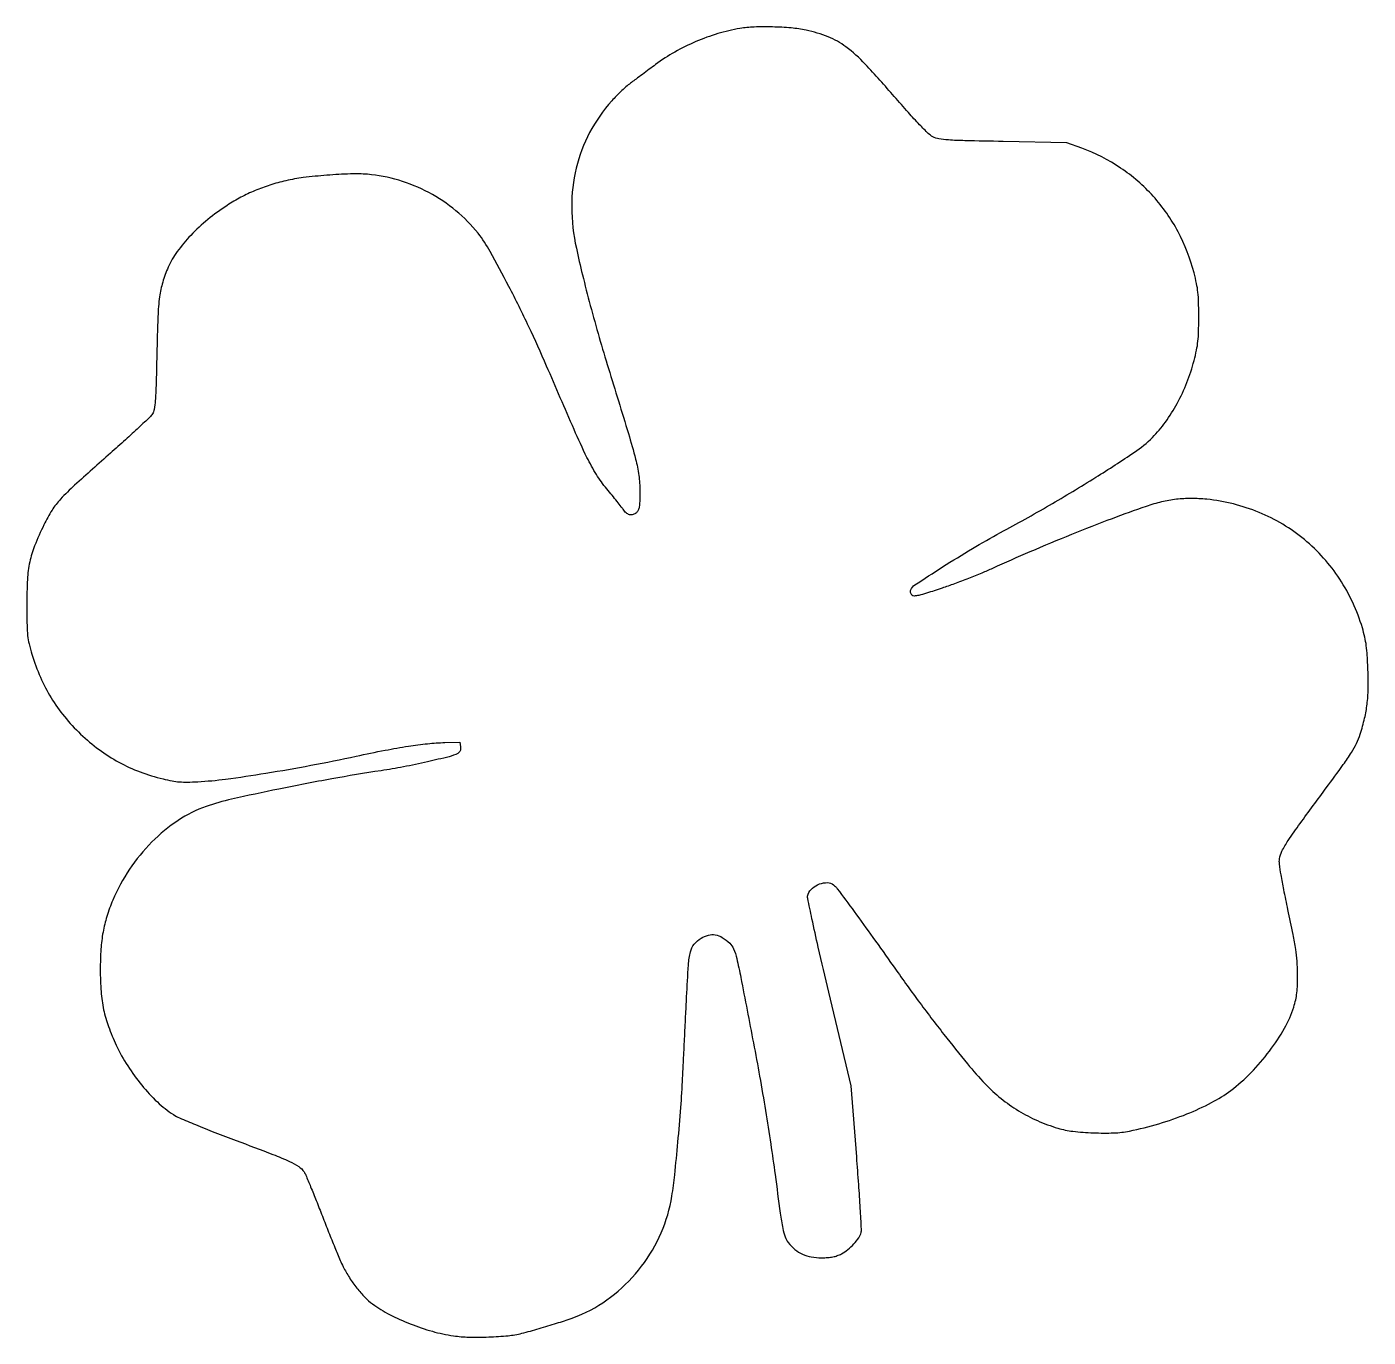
# Model space of a CAD drawing. Extents: x 1 to 750, y 0 to 732.
import ezdxf

# ---------------------------------------------------------------- set-up
doc = ezdxf.new("R2010")
doc.units = 0

msp = doc.modelspace()

# ---------------------------------------------------------------- linework, layer by layer
msp.add_lwpolyline([(398.919393, 730.98951, 0.031012), (386.586237, 728.106179, 0.028121), (374.283131, 723.644552, 0.028058), (362.529912, 717.818192, 0.0305), (351.840167, 710.855726, -0.000196), (348.269889, 708.209176, -0.000159), (344.43777, 705.372744, -0.00016), (340.902256, 702.759345, -0.000416), (338.352243, 700.878958, 0.020491), (335.965458, 698.966427, 0.009316), (332.997543, 696.28279, 0.009206), (329.969117, 693.333369, 0.012485), (327.352243, 690.553657, 0.060091), (314.964677, 672.838352, 0.063547), (307.427265, 653.010281, 0.061479), (304.957361, 631.350439, 0.050733), (307.525626, 608.233016, 0.007496), (310.940927, 593.447894, 0.004783), (315.333282, 576.358131, 0.004617), (320.294657, 558.457352, 0.005037), (325.4489, 541.16512, -0.00096), (336.621926, 504.767098, -0.011222), (340.635426, 490.458844, -0.028755), (342.407916, 481.415106, -0.034024), (343, 472.724189, -0.005581), (342.934527, 466.858955, -0.033751), (342.661816, 463.830325, -0.068913), (342.091285, 461.951998, -0.101025), (341.071664, 460.564855, -0.110951), (339.226712, 459.521777, -0.137296), (337.260728, 459.481113, -0.11725), (335.329001, 460.500678, -0.068026), (333.59801, 462.490762, 0.020263), (332.582069, 463.912146, 0.002636), (330.278527, 466.841623, 0.003067), (327.504914, 470.287282, 0.002559), (324.517644, 473.914051, -0.034527), (318.771729, 481.876371, -0.025176), (313.483063, 491.42667, -0.011163), (306.256778, 507.056566, -0.001292), (290.929585, 542.5, 0.009466), (281.004107, 564.459711, 0.008387), (269.859775, 586.941293, 0.007605), (259.365786, 606.512045, 0.040445), (252.633364, 616.605307, 0.053568), (240.242276, 629.228292, 0.049469), (225.133036, 639.318008, 0.049386), (208.309575, 646.257493, 0.052979), (190.84465, 649.556158, 0.028811), (181.364749, 649.776215, 0.011002), (168.176163, 649.031567, 0.011067), (154.955983, 647.697947, 0.026777), (145.292605, 645.977306, 0.019632), (136.358702, 643.514272, 0.022365), (128.03335, 640.446987, 0.022744), (120.139813, 636.699964, 0.021772), (112.5, 632.200893, 0.02773), (101.682189, 624.2936, 0.030491), (92.163065, 615.46807, 0.032892), (84.55661, 606.372288, 0.05363), (79.532125, 597.668557, 0.031479), (76.437366, 589.280387, 0.040123), (74.716761, 581.220031, 0.023155), (73.782911, 570.102671, 0.003988), (73.158387, 548.956132, -0.001521), (72.728339, 531.471328, -0.011306), (72.310567, 523.163333, -0.022067), (71.739431, 518.303312, -0.105204), (70.732095, 515.711881, -0.057695), (69.287366, 513.981389, -0.002147), (63.099709, 508.151956, -0.003868), (55.686652, 501.33453, -0.002707), (47.232095, 493.762076, 0.002134), (27.272717, 475.926388, 0.022039), (19.408841, 468.184112, 0.046502), (14.629144, 461.976734, 0.027798), (10.097075, 453.829816, 0.01765), (4.918386, 442.132353, 0.042959), (2.172514, 433.116039, 0.039815), (0.89599, 423.364829, 0.013367), (0.553336, 409, 0.003523), (0.665033, 397.75036, 0.021268), (1.012243, 391.922237, 0.03279), (1.797771, 387.279066, 0.016165), (3.369072, 381.5, 0.029049), (8.120727, 368.716917, 0.03386), (14.122503, 357.235238, 0.034171), (21.566355, 346.756866, 0.030611), (30.62883, 336.974006, 0.031675), (40.905112, 328.334658, 0.034173), (51.942646, 321.29995, 0.03419), (63.83028, 315.837163, 0.031772), (76.64369, 311.889231, 0.013453), (81.693173, 310.821128, 0.025523), (85.812788, 310.28038, 0.023712), (90.160128, 310.140935, 0.010008), (96, 310.347545, 0.019388), (111.624387, 311.822961, 0.006733), (134.014117, 315.124186, 0.006516), (159.251042, 319.531298, 0.006412), (184.5, 324.616449, -0.004926), (200.77935, 327.945484, -0.009936), (213.68322, 330.18695, -0.012344), (224.47315, 331.569395, -0.017479), (234.132473, 332.225176), (242.5, 332.5), (242.809932, 329.817258, -0.04784), (242.833937, 328.580743, -0.079187), (242.592185, 327.567614, -0.090779), (242.08083, 326.775669, -0.084234), (241.309932, 326.191668, -0.058612), (236.432969, 324.338339, -0.005935), (224.346862, 321.454815, -0.007985), (210.930769, 318.646226, -0.010243), (198.5, 316.513557, 0.007246), (170.896805, 311.947997, 0.005839), (141.369299, 306.266657, 0.005245), (114.959175, 300.575308, 0.027449), (100.665396, 296.501782, 0.064419), (85.113374, 288.77388, 0.049422), (70.448412, 276.705027, 0.047574), (57.890254, 261.438446, 0.048985), (48.584761, 244.216904, 0.024191), (45.26065, 235.085859, 0.030411), (43.121569, 226.343125, 0.028142), (41.952459, 216.877065, 0.016655), (41.573381, 205.5, 0.018563), (42.033908, 193.099546, 0.03352), (43.464388, 183.040112, 0.035274), (46.162694, 173.613502, 0.023275), (50.511024, 163.208537, 0.031299), (56.912495, 151.627837, 0.03041), (64.765805, 140.819298, 0.031667), (73.472198, 131.519602, 0.044164), (82.423667, 124.474975, 0.042687), (85.863933, 122.625997, 0.003986), (94.736048, 118.876351, 0.005039), (105.514532, 114.548617, 0.003745), (117.5, 109.979082, -0.002057), (138.058456, 102.220443, -0.01682), (147.304605, 98.326294, -0.038043), (152.46426, 95.451684, -0.101952), (155.417279, 92.485904, -0.045053), (156.378436, 90.683897, -0.002032), (159.089143, 84.198229, -0.003392), (162.22562, 76.458982, -0.00242), (165.63642, 67.753515, 0.002504), (169.148642, 58.793622, 0.002876), (172.59429, 50.27447, 0.002588), (175.594305, 43.084151, 0.016534), (177.253324, 39.5, 0.026498), (180.734556, 33.413661, 0.024479), (184.926591, 27.560153, 0.025536), (189.403978, 22.470588, 0.042003), (193.73371, 18.716703, 0.037877), (203.244839, 12.8249, 0.026097), (214.788398, 7.576698, 0.025673), (227.097422, 3.453969, 0.031677), (238.934398, 0.949265, 0.030786), (247.512094, 0.23016, 0.014569), (258.616773, 0.308439, 0.014333), (269.464994, 1.012916, 0.039613), (277, 2.32728, 0.007052), (286.731909, 4.978659, 0.006749), (296.529683, 7.940767, 0.006771), (305.127338, 10.795931, 0.022728), (310.637204, 12.994201, 0.063678), (328.778623, 24.173045, 0.06017), (343.917378, 39.748967, 0.060114), (354.924208, 58.496436, 0.063321), (360.916502, 79.000341, 0.012938), (362.492863, 90.874285, 0.003869), (364.286668, 109.049925, 0.004024), (365.889035, 128.407536, 0.006395), (366.914933, 145, 0.000008), (367.38618, 154.620409, 0.000004), (367.980224, 166.753409, 0.000004), (368.593852, 179.290369, 0.000006), (369.130896, 190.266924, -0.004281), (370.157721, 208.124264, -0.044236), (371.29092, 215.404459, -0.109485), (373.389202, 219.629659, -0.086272), (377.24086, 223.005402, -0.075185), (381.270247, 224.696847, -0.105333), (385.159119, 224.842588, -0.094326), (389.079838, 223.364454, -0.050492), (393.216211, 220.223094, -0.1101), (395.394359, 217.046541, -0.037079), (397.105151, 211.661701, -0.010367), (399.41041, 200.99087, -0.000477), (406.469082, 164.5, -0.003555), (409.914442, 145.884805, -0.003268), (413.196403, 126.692671, -0.003346), (416.135245, 108.023986, -0.00444), (418.544148, 91, 0.001177), (421.465803, 69.334167, 0.013681), (422.860527, 60.893379, 0.036551), (424.130703, 56.197853, 0.083803), (425.896297, 53, 0.053305), (429.64645, 49.195398, 0.064806), (433.892474, 46.553033, 0.062606), (438.795298, 45.024659, 0.045361), (444.5, 44.530106, 0.016109), (448.052854, 44.659486, 0.031593), (450.857115, 45.031185, 0.037206), (453.268793, 45.696882, 0.035509), (455.59468, 46.720785, 0.04829), (459.144742, 49.057777, 0.036147), (462.569722, 52.254579, 0.037026), (465.2931, 55.667033, 0.088641), (466.616944, 58.609919, 0.075142), (466.805036, 60.565185, 0.001121), (466.155758, 72.076931, 0.003015), (465.290047, 85.456616, 0.001984), (464.140023, 100.84158), (461.01726, 140.5), (448.575027, 192.859539, -0.001298), (442.679179, 217.960141, -0.004783), (439.145058, 233.873026, -0.002824), (436.80463, 245.224401, -0.141178), (436.991718, 247.478216, -0.123641), (439.377717, 250.896758, -0.090368), (443.37648, 253.267516, -0.095421), (447.750048, 253.994206, -0.160869), (451.216349, 252.75, -0.067098), (453.282924, 250.632283, -0.001208), (462.698193, 237.900798, -0.003105), (473.235964, 223.391274, -0.002422), (484.511063, 207.5, 0.006275), (498.510075, 188.088336, 0.006425), (512.883832, 169.188048, 0.006689), (526.048401, 152.788838, 0.018132), (535.948147, 141.638499, 0.032008), (544.800475, 133.482414, 0.033273), (554.512173, 126.637165, 0.03311), (565.092233, 121.112207, 0.031045), (576.53594, 116.896153, 0.043979), (584.898629, 115.174689, 0.018687), (596.314105, 114.285402, 0.018731), (607.817038, 114.251824, 0.041783), (616.5, 115.281682, 0.021496), (632.977256, 119.393644, 0.023444), (648.561027, 124.808613, 0.025159), (662.294067, 131.133645, 0.040968), (673.135026, 137.988006, 0.037946), (684.371898, 147.874412, 0.031549), (694.754255, 159.945918, 0.032481), (703.135312, 172.674292, 0.053157), (708.29119, 184.5, 0.020783), (709.389579, 188.573683, 0.026642), (710.04085, 192.401279, 0.02166), (710.361412, 196.848804, 0.008492), (710.433106, 203, 0.015544), (710.171226, 210.188498, 0.020061), (709.461796, 216.75525, 0.01327), (708.001897, 225.047452, 0.003049), (705.082054, 238.957353, -0.003397), (702.745806, 250.12579, -0.008325), (701.220425, 258.378819, -0.008971), (700.316327, 264.435811, -0.065986), (700.320857, 267.355503, -0.088346), (701.656754, 271.53215, -0.024627), (705.171549, 277.462176, -0.011888), (711.829145, 287.027177, -0.001568), (726.485516, 306.920253, 0.002657), (735.990522, 319.880431, 0.016243), (740.642112, 326.753213, 0.030563), (743.402541, 331.789337, 0.033592), (745.430959, 336.97079, 0.017949), (747.894796, 345.870307, 0.028634), (749.283764, 353.6381, 0.026156), (749.847982, 361.997813, 0.012222), (749.746456, 372.85415, 0.006538), (749.37372, 380.800785, 0.018184), (748.836376, 386.362751, 0.022768), (747.979921, 391.11779, 0.016825), (746.618939, 396.28832, 0.0721), (733.965667, 423.519565, 0.075489), (714.259545, 445.556441, 0.075442), (688.888579, 460.760559, 0.071879), (659.724418, 468.07622, 0.025125), (650.983029, 468.531381, 0.02972), (642.721766, 468.054691, 0.029348), (634.488238, 466.592656, 0.023451), (625.828231, 464.090124, 0.008779), (606.790771, 457.232168, 0.005072), (584.124069, 448.350144, 0.004996), (560.887848, 438.700856, 0.006669), (540, 429.449738, -0.009661), (534.090992, 426.87485, -0.004895), (526.559672, 423.850699, -0.00486), (518.721628, 420.879591, -0.007226), (511.798884, 418.445106, -0.00327), (503.182, 415.616644, -0.02127), (498.782008, 414.407941, -0.041824), (496.179685, 414.036009, -0.238482), (494.937008, 414.5759, -0.067152), (494.53474, 415.219497, -0.054568), (494.282132, 415.993431, -0.056276), (494.208473, 416.774459, -0.087221), (494.337644, 417.437503, -0.157313), (496.584806, 420.225051, -0.003104), (512.134513, 430.280878, -0.008021), (528.747296, 440.5073, -0.010025), (544.5, 449.437016, 0.007578), (571.839693, 464.758754, 0.008464), (597.702787, 480.363702, 0.007629), (619.269664, 494.342338, 0.048243), (629.377444, 502.629468, 0.041557), (636.627651, 511.157719, 0.031207), (643.164595, 521.604825, 0.029996), (648.615397, 533.281425, 0.030202), (652.615584, 545.5, 0.013055), (654.003443, 551.430232, 0.024343), (654.765495, 556.303812, 0.020219), (655.128087, 561.789821, 0.006391), (655.233037, 570, 0.006391), (655.128087, 578.210179, 0.020219), (654.765495, 583.696188, 0.024343), (654.003443, 588.569768, 0.013055), (652.615584, 594.5, 0.057995), (643.652507, 617.481837, 0.061546), (629.788594, 637.290213, 0.061819), (611.581249, 653.058033, 0.059402), (589.833449, 664.148237), (581.5, 667.217676), (546, 667.865437, -0.001157), (524.492666, 668.307646, -0.011109), (515.342624, 668.720479, -0.026319), (510.09971, 669.352298, -0.077491), (506.669772, 670.516534, -0.072793), (504.158249, 672.337098, -0.008623), (499.29682, 677.241583, -0.008724), (493.050003, 683.997067, -0.004056), (485.169772, 692.968432, 0.009961), (468.887992, 711.069002, 0.043389), (458.1688, 720.692784, 0.06535), (448.249158, 726.298395, 0.045122), (435.88678, 730.036885, 0.029061), (427.557585, 731.256346, 0.015378), (417.131048, 731.846243, 0.01535), (406.820198, 731.795365, 0.033018)], format="xyb", close=True)

doc.saveas('drawing.dxf')
